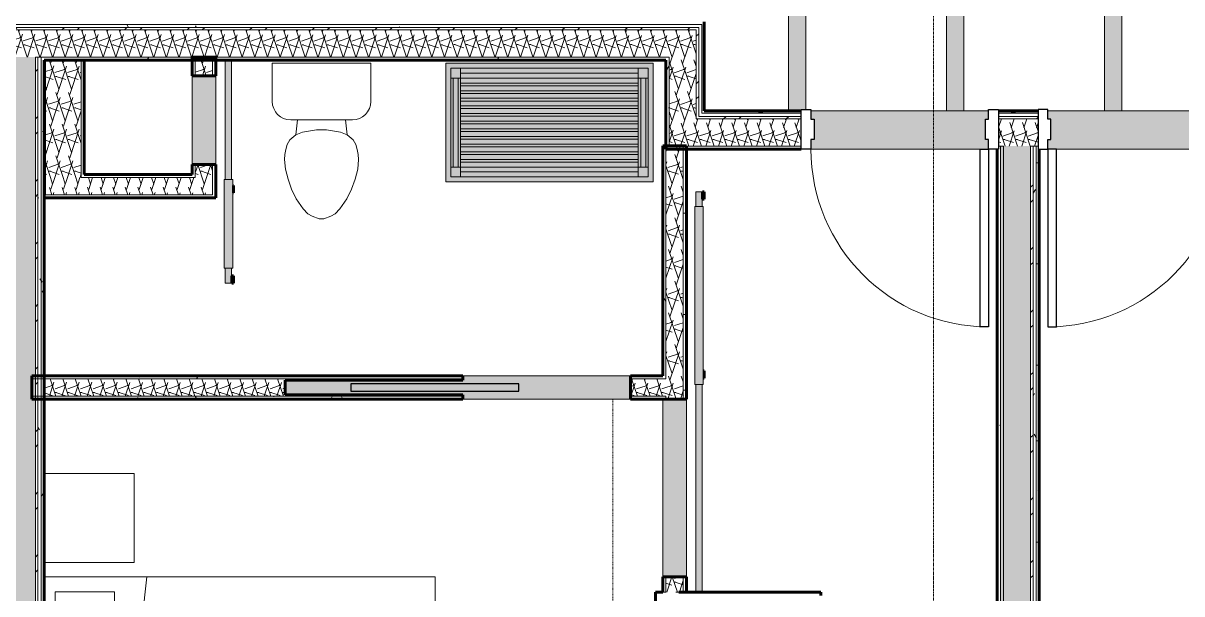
# Model space of a CAD drawing. Header units: inches. Extents: x -4169 to -1846, y 9706 to 12377.
# Drawn here: x -3338.7 to -3104, y 10265.4 to 10380.9 of the extents above; entities that cross this region are included whole.
import ezdxf

# ---------------------------------------------------------------- set-up
doc = ezdxf.new("R2010")
doc.units = ezdxf.units.IN
doc.header["$MEASUREMENT"] = 0
doc.linetypes.add('Dash', pattern=[0.25, 0.125, -0.125])
doc.linetypes.add('Grid Line 1_2_', pattern=[0.875, 0.5, -0.125, 0.125, -0.125])
for name, color, linetype, lineweight in [('0-1', 7, 'Continuous', 5), ('0-2', 50, 'Continuous', 18), ('A-DOOR', 31, 'Continuous', 18), ('A-DOOR-2', 90, 'Continuous', 30), ('A-DOOR-3', 135, 'Continuous', 18), ('A-DOOR-4', 50, 'Continuous', 18), ('A-DOOR-5', 10, 'Continuous', 60), ('A-DOOR-6', 31, 'Continuous', 30), ('A-DOOR-7', 31, 'Continuous', 9), ('A-DOOR-FRAM', 31, 'Continuous', 30), ('A-WALL', 113, 'Continuous', 18), ('A-WALL-1', 8, 'Continuous', 5), ('A-WALL-4', 10, 'Continuous', 60), ('A-WALL-5', 50, 'Continuous', 18), ('A-WALL-PATT-1', 250, 'Continuous', 9), ('A-WALL-PATT-2', 253, 'Continuous', 9), ('A-WALL-PATT-4', 111, 'Continuous', 9), ('I-FURN-1', 250, 'Continuous', 9), ('I-FURN-HDLN-1', 250, 'Dash', 9), ('I-WALL', 2, 'Continuous', 18), ('I-WALL-2', 2, 'Continuous', 5), ('I-WALL-3', 2, 'Continuous', 60), ('P-SANR-FIXT-2', 250, 'Continuous', 9), ('Q-CASE-1', 9, 'Continuous', 9), ('Q-CASE-3', 250, 'Continuous', 9), ('S-BEAM', 12, 'Continuous', 9), ('S-GRID-1', 1, 'Grid Line 1_2_', 9)]:
    doc.layers.add(name, color=color, linetype=linetype, lineweight=lineweight)
pattern_1 = [(0, (0, 0), (20.48, 5.12), [0.845, -14.515, 0.845, -14.515, -81.92]), (0, (0, 0), (20.48, 5.12), [-30.72, 0.845, -29.875, 0.845, -14.515, -35.84]), (0, (0, 0), (20.48, 5.12), [-76.8, 0.845, -9.395, 0.845, -24.755]), (120, (7.68, 2.56), (-14.67405, 15.1762003), [0.845, -14.515, 0.845, -14.515, -81.92]), (120, (7.68, 2.56), (-14.67405, 15.1762003), [-30.72, 0.845, -29.875, 0.845, -14.515, -35.84]), (120, (7.68, 2.56), (-14.67405, 15.1762003), [-76.8, 0.845, -9.395, 0.845, -24.755]), (240, (10.24, 12.8), (-5.80595, -20.2962003), [0.845, -14.515, 0.845, -14.515, -81.92]), (240, (10.24, 12.8), (-5.80595, -20.2962003), [-30.72, 0.845, -29.875, 0.845, -14.515, -35.84]), (240, (10.24, 12.8), (-5.80595, -20.2962003), [-76.8, 0.845, -9.395, 0.845, -24.755])]
pattern_2 = [(161.57, (0.32, 0.32), (-2.560496185, -0.000537386), [0, -18.214, 2.022, 0]), (18.43, (-0.32, 0.32), (-2.560496185, 0.000537386), [0, -18.214, 2.022, 0]), (108.43, (0.32, 0.32), (1.27922091, -6.400876726), [6.07, -14.166]), (71.57, (-0.32, 0.32), (1.27922091, 6.400876726), [6.07, -14.166])]
pattern_3 = [(45, (0, 0), (-6.335677, 6.335677), []), (45, (0, 9.6), (-6.335677, 6.335677), [])]

# ---------------------------------------------------------------- blocks, each defined once
blk = doc.blocks.new('POCKET - FLUSH - 2-10 x 6-8-2636666-ENLARGED RCP - 2ND FLOOR PLAN')
at = {"layer": 'A-DOOR-2'}
for p, q in [((-39.67, 0.75), (-39.67, -0.75)), ((-5.67, 0.75), (-39.67, 0.75)), ((-5.67, -0.75), (-5.67, 0.75)), ((-39.67, -0.75), (-5.67, -0.75))]:
    blk.add_line(p, q, dxfattribs=at)
blk = doc.blocks.new('BARN - FLUSH - 3-0 x 7-0 BARN DOOR-2638557-ENLARGED RCP - 2ND FLOOR PLAN')
at = {"layer": 'A-DOOR-3'}
for points in [[(-58.5, 5.82), (-58.5, 6), (-60, 6), (-60, 5.67), (-58.5, 5.67)], [(-21, 5.82), (-57, 5.82), (-57, 4.07), (-21, 4.07)], [(-22.23, 6), (-23.73, 6), (-23.73, 5.82), (-22.23, 5.82)]]:
    blk.add_hatch(color=256, dxfattribs=at).paths.add_polyline_path(points, flags=0)
h = blk.add_hatch(color=256, dxfattribs=at)
h.paths.add_polyline_path([(21, 5.57), (-21, 5.55), (-21, 4.95), (21, 4.95), (21, 5.55)], flags=0)
h.paths.add_polyline_path([(-57, 5.57), (-60, 5.55), (-60, 4.95), (-57, 4.95), (-57, 5.57)], flags=0)
h = blk.add_hatch(color=256, dxfattribs=at)
h.paths.add_polyline_path([(21, 4.32), (21, 4.95), (-21, 4.95), (-21, 4.32), (17.92, 4.32)], flags=0)
h.paths.add_polyline_path([(-57, 4.79), (-57, 4.95), (-60, 4.95), (-60, 4.32), (-57, 4.34), (-57, 4.78)], flags=0)
at = {"layer": 'A-DOOR-4'}
for p, q in [((-60, 5.57), (-57, 5.57)), ((-60, 5.57), (-60, 4.95)), ((-60, 4.95), (-60, 4.32)), ((-57, 4.07), (-57, 5.82)), ((-57, 5.82), (-21, 5.82)), ((-21, 5.82), (-21, 4.07)), ((-21, 5.57), (21, 5.57)), ((21, 4.95), (21, 5.57)), ((21, 4.32), (21, 4.95)), ((-57, 4.32), (-60, 4.32)), ((-21, 4.07), (-57, 4.07)), ((21, 4.32), (-21, 4.32))]:
    blk.add_line(p, q, dxfattribs=at)
at = {"layer": 'A-DOOR-5'}
for p, q in [((-60, 6), (-60, 5.67)), ((-58.5, 6), (-60, 6)), ((-60, 5.67), (-58.5, 5.67)), ((-58.5, 5.67), (-58.5, 6)), ((-23.73, 6), (-23.73, 5.82)), ((-22.23, 6), (-23.73, 6)), ((-22.23, 5.82), (-22.23, 6))]:
    blk.add_line(p, q, dxfattribs=at)
blk = doc.blocks.new('Bed-Standard - Queen 60_ x 79_-1433484-ENLARGED RCP - 2ND FLOOR PLAN')
at = {"layer": 'I-FURN-1'}
for p, q in [((-19.31, 41.3), (40.69, 41.3)), ((-19.31, -37.7), (-19.31, 41.3)), ((40.69, 41.3), (40.69, -37.7)), ((40.69, -23.7), (-19.31, -17.13)), ((-16.31, -23.7), (37.69, -23.7)), ((-16.31, -35.7), (-16.31, -23.7)), ((37.69, -35.7), (37.69, -23.7)), ((-16.31, -35.7), (37.69, -35.7)), ((40.69, -37.7), (-19.31, -37.7))]:
    blk.add_line(p, q, dxfattribs=at)
at = {"layer": 'I-FURN-HDLN-1'}
for p, q in [((-55.31, 77.3), (64.69, 77.3)), ((-55.31, -37.7), (-55.31, 77.3)), ((64.69, 77.3), (64.69, -37.7))]:
    blk.add_line(p, q, dxfattribs=at)
blk = doc.blocks.new('Table-Night Stand - 18_ x 18_ x 24_-1372838-ENLARGED RCP - 2ND FLOOR PLAN')
at = {"layer": 'I-FURN-1'}
for p, q in [((0.15, 0), (18.15, 0)), ((0.15, -18), (0.15, 0)), ((18.15, 0), (18.15, -18)), ((18.15, -18), (0.15, -18))]:
    blk.add_line(p, q, dxfattribs=at)
blk = doc.blocks.new('Toilet-Domestic-3D - Toilet-Domestic-3D-1372870-ENLARGED RCP - 2ND FLOOR PLAN')
at = {"layer": 'P-SANR-FIXT-2'}
for p, q in [((-1.87, 11.5), (-0.5, 12)), ((-0.5, 12), (0.5, 12)), ((0.5, 12), (1.87, 11.5)), ((-5.13, 8), (-3.74, 10)), ((-3.74, 10), (-2.74, 11)), ((-2.74, 11), (-1.87, 11.5)), ((1.87, 11.5), (2.74, 11)), ((2.74, 11), (3.74, 10)), ((3.74, 10), (5.13, 8)), ((-6.06, 6), (-5.13, 8)), ((5.13, 8), (6.06, 6)), ((-6.79, 4), (-6.06, 6)), ((6.06, 6), (6.79, 4)), ((-7.33, 1.99), (-6.79, 4)), ((6.79, 4), (7.33, 1.99)), ((-7.5, 0), (-7.33, 1.99)), ((7.33, 1.99), (7.5, 0)), ((-7.41, -1), (-7.5, 0)), ((-7.24, -2), (-7.41, -1)), ((-6.97, -3), (-7.24, -2)), ((7.24, -2), (6.97, -3)), ((7.41, -1), (7.24, -2)), ((7.5, 0), (7.41, -1)), ((-6.4, -4), (-6.97, -3)), ((-5.21, -5), (-6.4, -4)), ((6.4, -4), (5.21, -5)), ((6.97, -3), (6.4, -4)), ((-3.84, -5.5), (-5.21, -5)), ((-4.86, -8.02), (-5.21, -5)), ((-1, -6), (-3.84, -5.5)), ((1, -6), (-1, -6)), ((3.84, -5.5), (1, -6)), ((5.21, -5), (3.84, -5.5)), ((4.86, -8.02), (5.21, -5)), ((6.25, -8.02), (-6.25, -8.02)), ((-9.98, -11.75), (-9.98, -19.48)), ((9.98, -19.48), (9.98, -11.75)), ((-9.98, -19.48), (9.98, -19.48))]:
    blk.add_line(p, q, dxfattribs=at)
for centre, start, end in [((-6.25, -11.75), 90, 180), ((6.25, -11.75), 0, 90)]:
    blk.add_arc(centre, 3.73, start, end, dxfattribs=at)
blk = doc.blocks.new('Bath Vanity - Bath Vanity 42_-V95-ENLARGED RCP - 2ND FLOOR PLAN')
at = {"layer": 'Q-CASE-1'}
h = blk.add_hatch(color=256, dxfattribs=at)
h.paths.add_polyline_path([(21.74, 0), (-20.26, 0), (-20.26, -24), (21.74, -24), (21.74, -1)], flags=0)
h.paths.add_polyline_path([(-19.26, -1), (20.74, -1), (20.74, -23), (-19.26, -23), (-19.26, -3)], flags=0)
h.paths.add_polyline_path([(17.58, -2), (-17.26, -2), (-17.26, -3), (18.74, -3), (18.74, -2)], flags=0)
h.paths.add_polyline_path([(18.74, -4), (-17.26, -4), (-17.26, -4.55), (18.74, -4.55)], flags=0)
h.paths.add_polyline_path([(17.58, -5.55), (-17.26, -5.55), (-17.26, -6.09), (18.74, -6.09), (18.74, -5.55)], flags=0)
h.paths.add_polyline_path([(-17.26, -7.09), (-17.26, -7.64), (18.74, -7.64), (18.74, -7.09), (-16.18, -7.09)], flags=0)
h.paths.add_polyline_path([(-16.18, -8.64), (-17.26, -8.64), (-17.26, -9.18), (18.74, -9.18), (18.74, -8.64), (-9.14, -8.64)], flags=0)
h.paths.add_polyline_path([(17.58, -10.18), (-17.26, -10.18), (-17.26, -10.73), (18.74, -10.73), (18.74, -10.18)], flags=0)
h.paths.add_polyline_path([(17.58, -11.73), (-17.26, -11.73), (-17.26, -12.27), (18.74, -12.27), (18.74, -11.73)], flags=0)
h.paths.add_polyline_path([(18.74, -13.27), (-17.26, -13.27), (-17.26, -13.82), (18.74, -13.82)], flags=0)
h.paths.add_polyline_path([(17.58, -14.82), (-17.26, -14.82), (-17.26, -15.36), (18.74, -15.36), (18.74, -14.82)], flags=0)
h.paths.add_polyline_path([(-16.18, -16.36), (-17.26, -16.36), (-17.26, -16.91), (18.74, -16.91), (18.74, -16.36), (17.58, -16.36)], flags=0)
h.paths.add_polyline_path([(-16.18, -17.91), (-17.26, -17.91), (-17.26, -18.45), (18.74, -18.45), (18.74, -17.91), (17.58, -17.91)], flags=0)
h.paths.add_polyline_path([(18.74, -19.45), (-17.26, -19.45), (-17.26, -20), (18.74, -20)], flags=0)
h.paths.add_polyline_path([(-17.26, -21), (-17.26, -22), (18.74, -22), (18.74, -21), (-16.18, -21)], flags=0)
h = blk.add_hatch(color=256, dxfattribs=at)
h.paths.add_polyline_path([(-18.76, -1), (-19.26, -1), (-19.26, -3), (-17.26, -3), (-17.26, -1), (-17.76, -1)], flags=0)
h.paths.add_polyline_path([(20.74, -1), (18.74, -1), (18.74, -3), (20.74, -3), (20.74, -1.11)], flags=0)
h.paths.add_polyline_path([(-19.26, -21), (-19.26, -23), (-17.26, -23), (-17.26, -21), (-18.76, -21)], flags=0)
h.paths.add_polyline_path([(18.74, -21), (18.74, -23), (20.74, -23), (20.74, -21), (19.17, -21)], flags=0)
for points in [[(17.58, -1), (-17.26, -1), (-17.26, -2), (18.74, -2), (18.74, -1)], [(-19.26, -3), (-19.26, -21), (-18.76, -21), (-18.76, -3)], [(-17.76, -3), (-18.76, -3), (-18.76, -21), (-17.76, -21), (-17.76, -4)], [(-17.76, -3), (-17.76, -21), (-17.26, -21), (-17.26, -3)], [(-17.26, -3), (-17.26, -4), (18.74, -4), (18.74, -3), (-16.18, -3)], [(-16.18, -4.55), (-17.26, -4.55), (-17.26, -5.55), (18.74, -5.55), (18.74, -4.55), (17.58, -4.55)], [(19.24, -3), (18.74, -3), (18.74, -21), (19.24, -21), (19.24, -4)], [(20.24, -3), (19.24, -3), (19.24, -21), (20.24, -21), (20.24, -4)], [(20.24, -3), (20.24, -21), (20.74, -21), (20.74, -3)], [(-16.18, -6.09), (-17.26, -6.09), (-17.26, -7.09), (18.74, -7.09), (18.74, -6.09), (17.58, -6.09)], [(17.58, -7.64), (-17.26, -7.64), (-17.26, -8.64), (18.74, -8.64), (18.74, -7.64)], [(-17.26, -9.18), (-17.26, -10.18), (18.74, -10.18), (18.74, -9.18), (-16.18, -9.18)], [(-16.18, -10.73), (-17.26, -10.73), (-17.26, -11.73), (18.74, -11.73), (18.74, -10.73), (17.58, -10.73)], [(-17.26, -12.27), (-17.26, -13.27), (18.74, -13.27), (18.74, -12.27), (-16.18, -12.27)], [(-16.18, -13.82), (-17.26, -13.82), (-17.26, -14.82), (18.74, -14.82), (18.74, -13.82), (17.58, -13.82)], [(-16.18, -15.36), (-17.26, -15.36), (-17.26, -16.36), (18.74, -16.36), (18.74, -15.36), (17.58, -15.36)], [(-16.18, -16.91), (-17.26, -16.91), (-17.26, -17.91), (18.74, -17.91), (18.74, -16.91), (17.58, -16.91)], [(-16.18, -18.45), (-17.26, -18.45), (-17.26, -19.45), (18.74, -19.45), (18.74, -18.45), (17.58, -18.45)], [(-17.26, -20), (-17.26, -21), (18.74, -21), (18.74, -20), (-16.18, -20)], [(17.58, -22), (-17.26, -22), (-17.26, -23), (18.74, -23), (18.74, -22), (18.01, -22)]]:
    blk.add_hatch(color=256, dxfattribs=at).paths.add_polyline_path(points, flags=0)
at = {"layer": 'Q-CASE-3'}
for p, q in [((-20.26, 0), (21.74, 0)), ((-20.26, -24), (-20.26, 0)), ((-19.26, -3), (-19.26, -1)), ((-19.26, -1), (-17.26, -1)), ((18.74, -1), (-17.26, -1)), ((-17.26, -1), (-17.26, -3)), ((18.74, -2), (-17.26, -2)), ((18.74, -3), (18.74, -1)), ((18.74, -1), (20.74, -1)), ((20.74, -1), (20.74, -3)), ((21.74, 0), (21.74, -24)), ((-19.26, -3), (-19.26, -21)), ((-17.26, -3), (-19.26, -3)), ((-18.76, -3), (-18.76, -21)), ((-17.76, -3), (-17.76, -21)), ((18.74, -3), (-17.26, -3)), ((-17.26, -3), (-17.26, -21)), ((-17.26, -4), (18.74, -4)), ((18.74, -4.55), (-17.26, -4.55)), ((18.74, -3), (18.74, -21)), ((20.74, -3), (18.74, -3)), ((19.24, -3), (19.24, -21)), ((20.24, -3), (20.24, -21)), ((20.74, -3), (20.74, -21)), ((-17.26, -5.55), (18.74, -5.55)), ((18.74, -6.09), (-17.26, -6.09)), ((-17.26, -7.09), (18.74, -7.09)), ((18.74, -7.64), (-17.26, -7.64)), ((-17.26, -8.64), (18.74, -8.64)), ((18.74, -9.18), (-17.26, -9.18)), ((-17.26, -10.18), (18.74, -10.18)), ((18.74, -10.73), (-17.26, -10.73)), ((-17.26, -11.73), (18.74, -11.73)), ((18.74, -12.27), (-17.26, -12.27)), ((-17.26, -13.27), (18.74, -13.27)), ((18.74, -13.82), (-17.26, -13.82)), ((-17.26, -14.82), (18.74, -14.82)), ((18.74, -15.36), (-17.26, -15.36)), ((-17.26, -16.36), (18.74, -16.36)), ((18.74, -16.91), (-17.26, -16.91)), ((-17.26, -17.91), (18.74, -17.91)), ((18.74, -18.45), (-17.26, -18.45)), ((-19.26, -23), (-19.26, -21)), ((-19.26, -21), (-17.26, -21)), ((-17.26, -19.45), (18.74, -19.45)), ((18.74, -20), (-17.26, -20)), ((-17.26, -21), (18.74, -21)), ((-17.26, -21), (-17.26, -23)), ((18.74, -23), (18.74, -21)), ((18.74, -21), (20.74, -21)), ((20.74, -21), (20.74, -23)), ((-17.26, -23), (-19.26, -23)), ((18.74, -22), (-17.26, -22)), ((18.74, -23), (-17.26, -23)), ((20.74, -23), (18.74, -23)), ((21.74, -24), (-20.26, -24))]:
    blk.add_line(p, q, dxfattribs=at)
blk = doc.blocks.new('BARN - FLUSH - WIDTH 2-V96-ENLARGED RCP - 2ND FLOOR PLAN')
at = {"layer": 'A-DOOR-3'}
h = blk.add_hatch(color=256, dxfattribs=at)
h.paths.add_polyline_path([(12, -4.34), (12, -4.32), (-12, -4.34), (-12, -4.95), (12, -4.95), (12, -4.41)], flags=0)
h.paths.add_polyline_path([(-30, -4.32), (-33, -4.34), (-33, -4.95), (-30, -4.95), (-30, -4.34)], flags=0)
for points in [[(-12, -4.07), (-30, -4.07), (-30, -5.82), (-12, -5.82)], [(-31.5, -6), (-31.5, -5.67), (-33, -5.67), (-33, -6)], [(-13.23, -5.82), (-14.73, -5.82), (-14.73, -6), (-13.23, -6)]]:
    blk.add_hatch(color=256, dxfattribs=at).paths.add_polyline_path(points, flags=0)
h = blk.add_hatch(color=256, dxfattribs=at)
h.paths.add_polyline_path([(12, -5.57), (12, -4.95), (-12, -4.95), (-12, -5.57), (11.51, -5.57)], flags=0)
h.paths.add_polyline_path([(-30, -5.39), (-30, -4.95), (-33, -4.95), (-33, -5.57), (-30, -5.55), (-30, -5.48)], flags=0)
at = {"layer": 'A-DOOR-4'}
for p, q in [((-30, -4.32), (-33, -4.32)), ((-33, -4.32), (-33, -4.95)), ((-30, -5.82), (-30, -4.07)), ((-30, -4.07), (-12, -4.07)), ((-12, -4.07), (-12, -5.82)), ((12, -4.32), (-12, -4.32)), ((12, -4.95), (12, -4.32)), ((-33, -4.95), (-33, -5.57)), ((-33, -5.57), (-30, -5.57)), ((-12, -5.82), (-30, -5.82)), ((-12, -5.57), (12, -5.57)), ((12, -5.57), (12, -4.95))]:
    blk.add_line(p, q, dxfattribs=at)
at = {"layer": 'A-DOOR-5'}
for p, q in [((-33, -6), (-33, -5.67)), ((-33, -5.67), (-31.5, -5.67)), ((-31.5, -6), (-33, -6)), ((-31.5, -5.67), (-31.5, -6)), ((-14.73, -6), (-14.73, -5.82)), ((-13.23, -6), (-14.73, -6)), ((-13.23, -5.82), (-13.23, -6))]:
    blk.add_line(p, q, dxfattribs=at)
blk = doc.blocks.new('CTR - 1st Phase - Unit Layouts_rvt-1-ENLARGED RCP - 2ND FLOOR PLAN')
at = {"layer": 'A-WALL-1'}
for points in [[(-3334.22, 10346.16), (-3334.22, 10373.41), (-3334.47, 10373.41), (-3334.47, 10346.16)], [(-3300.35, 10352.28), (-3299.72, 10352.28), (-3299.72, 10370.28), (-3304.47, 10370.28), (-3304.47, 10352.28), (-3303.85, 10352.28)], [(-3249.65, 10304.78), (-3215.65, 10304.78), (-3215.65, 10309.53), (-3249.65, 10309.53), (-3249.65, 10308.66), (-3285.65, 10308.66), (-3285.65, 10305.66), (-3249.65, 10305.66), (-3249.65, 10305.41)], [(-3204.37, 10268.78), (-3204.37, 10304.78), (-3209.12, 10304.78), (-3209.12, 10268.78), (-3205, 10268.78)]]:
    blk.add_hatch(color=256, dxfattribs=at).paths.add_polyline_path(points, flags=0)
at = {"layer": 'A-WALL-PATT-1'}
h = blk.add_hatch(dxfattribs=at)
h.set_pattern_fill('FP_1', color=256, style=0, pattern_type=2)
h.set_pattern_definition(pattern_1)
h.paths.add_polyline_path([(-3208.5, 10265.68), (-3208.5, 10268.78), (-3209.12, 10268.78), (-3209.12, 10265.68)], flags=0)
h.paths.add_polyline_path([(-3209.12, 10304.78), (-3208.5, 10304.78), (-3208.5, 10305.41), (-3209.12, 10305.41)], flags=0)
h.paths.add_polyline_path([(-3208.5, 10308.91), (-3208.5, 10356.06), (-3209.12, 10356.06), (-3209.12, 10308.91)], flags=0)
h = blk.add_hatch(dxfattribs=at)
h.set_pattern_fill('FP_1', color=256, style=0, pattern_type=2)
h.set_pattern_definition(pattern_1)
h.paths.add_polyline_path([(-3205, 10265.68), (-3204.37, 10265.68), (-3204.37, 10268.78), (-3205, 10268.78)], flags=0)
h.paths.add_polyline_path([(-3204.37, 10304.78), (-3204.37, 10356.04), (-3205, 10356.04), (-3205, 10304.78)], flags=0)
h = blk.add_hatch(dxfattribs=at)
h.set_pattern_fill('FP_1', color=256, style=0, pattern_type=2)
h.set_pattern_definition(pattern_1)
h.paths.add_polyline_path([(-3304.47, 10349.66), (-3304.47, 10350.28), (-3326.97, 10350.28), (-3326.97, 10349.66), (-3312.24, 10349.66)], flags=0)
h = blk.add_hatch(dxfattribs=at)
h.set_pattern_fill('FP_1', color=256, style=0, pattern_type=2)
h.set_pattern_definition(pattern_1)
h.paths.add_polyline_path([(-3300.35, 10345.53), (-3300.35, 10346.16), (-3334.47, 10346.16), (-3334.47, 10345.53), (-3303.85, 10345.53)], flags=0)
h = blk.add_hatch(dxfattribs=at)
h.set_pattern_fill('FP_1', color=256, style=0, pattern_type=2)
h.set_pattern_definition(pattern_1)
h.paths.add_polyline_path([(-3215.65, 10308.91), (-3209.12, 10308.91), (-3209.12, 10309.53), (-3215.65, 10309.53), (-3215.65, 10309.45)], flags=0)
h.paths.add_polyline_path([(-3316.25, 10308.91), (-3249.65, 10308.91), (-3249.65, 10309.53), (-3334.47, 10309.53), (-3334.47, 10308.91), (-3329.12, 10308.91)], flags=0)
h = blk.add_hatch(dxfattribs=at)
h.set_pattern_fill('FP_1', color=256, style=0, pattern_type=2)
h.set_pattern_definition(pattern_1)
h.paths.add_polyline_path([(-3209.12, 10304.78), (-3209.12, 10305.41), (-3215.65, 10305.41), (-3215.65, 10304.78), (-3209.19, 10304.78)], flags=0)
h.paths.add_polyline_path([(-3329.12, 10304.78), (-3249.65, 10304.78), (-3249.65, 10305.41), (-3334.47, 10305.39), (-3334.47, 10304.78), (-3334.25, 10304.78)], flags=0)
h = blk.add_hatch(dxfattribs=at)
h.set_pattern_fill('FP_1', color=256, style=0, pattern_type=2)
h.set_pattern_definition(pattern_1)
h.paths.add_polyline_path([(-3210.02, 10184.78), (-3210.02, 10194.52), (-3210.65, 10194.52), (-3210.65, 10184.78)], flags=0)
h.paths.add_polyline_path([(-3210.02, 10256.52), (-3210.02, 10265.68), (-3210.65, 10265.68), (-3210.65, 10256.52)], flags=0)
h = blk.add_hatch(dxfattribs=at)
h.set_pattern_fill('FP_1', color=256, style=0, pattern_type=2)
h.set_pattern_definition(pattern_1)
h.paths.add_polyline_path([(-3204.37, 10265.06), (-3177.12, 10265.06), (-3177.12, 10265.68), (-3210.02, 10265.68), (-3210.02, 10265.06), (-3205.9, 10265.06)], flags=0)
at = {"layer": 'A-WALL-PATT-2'}
h = blk.add_hatch(dxfattribs=at)
h.set_pattern_fill('FP_2', color=256, style=0, pattern_type=2)
h.set_pattern_definition(pattern_2)
h.paths.add_polyline_path([(-3329.12, 10349.66), (-3326.97, 10349.67), (-3326.97, 10373.42), (-3334.22, 10373.41), (-3334.22, 10349.66)], flags=0)
h = blk.add_hatch(dxfattribs=at)
h.set_pattern_fill('FP_2', color=256, style=0, pattern_type=2)
h.set_pattern_definition(pattern_2)
h.paths.add_polyline_path([(-3300.35, 10346.16), (-3300.35, 10352.28), (-3303.85, 10352.28), (-3303.85, 10346.16)], flags=0)
h.paths.add_polyline_path([(-3300.35, 10370.28), (-3300.35, 10373.41), (-3303.85, 10373.41), (-3303.85, 10370.28)], flags=0)
h = blk.add_hatch(dxfattribs=at)
h.set_pattern_fill('FP_2', color=256, style=0, pattern_type=2)
h.set_pattern_definition(pattern_2)
h.paths.add_polyline_path([(-3208.5, 10265.68), (-3205, 10265.68), (-3205, 10268.78), (-3208.5, 10268.78)], flags=0)
h.paths.add_polyline_path([(-3205, 10304.78), (-3205, 10356.06), (-3208.5, 10356.06), (-3208.5, 10304.78)], flags=0)
h = blk.add_hatch(dxfattribs=at)
h.set_pattern_fill('FP_2', color=256, style=0, pattern_type=2)
h.set_pattern_definition(pattern_2)
h.paths.add_polyline_path([(-3304.47, 10346.16), (-3303.85, 10346.16), (-3303.85, 10349.66), (-3334.22, 10349.66), (-3334.22, 10346.16), (-3312.24, 10346.16)], flags=0)
h = blk.add_hatch(dxfattribs=at)
h.set_pattern_fill('FP_2', color=256, style=0, pattern_type=2)
h.set_pattern_definition(pattern_2)
h.paths.add_polyline_path([(-3208.5, 10305.41), (-3208.5, 10308.91), (-3215.65, 10308.91), (-3215.65, 10305.41), (-3209.12, 10305.41)], flags=0)
h.paths.add_polyline_path([(-3334.25, 10305.41), (-3249.65, 10305.41), (-3249.65, 10305.66), (-3285.65, 10305.66), (-3285.65, 10308.66), (-3249.65, 10308.66), (-3249.65, 10308.91), (-3334.47, 10308.9), (-3334.47, 10305.41)], flags=0)
at = {"layer": 'A-WALL-4'}
for p, q in [((-3334.47, 10350.28), (-3334.47, 10373.42)), ((-3334.47, 10373.42), (-3326.35, 10373.42)), ((-3326.35, 10373.42), (-3326.35, 10350.28)), ((-3304.47, 10370.28), (-3304.47, 10374.04)), ((-3304.47, 10374.04), (-3299.72, 10374.04)), ((-3299.72, 10374.04), (-3299.72, 10370.28)), ((-3299.72, 10370.28), (-3304.47, 10370.28)), ((-3209.12, 10309.53), (-3209.12, 10356.06)), ((-3209.12, 10356.06), (-3204.37, 10356.06)), ((-3204.37, 10356.06), (-3204.37, 10304.78)), ((-3304.47, 10350.28), (-3304.47, 10352.28)), ((-3304.47, 10352.28), (-3299.72, 10352.28)), ((-3299.72, 10352.28), (-3299.72, 10345.53)), ((-3334.47, 10346.16), (-3334.47, 10350.28)), ((-3326.35, 10350.28), (-3304.47, 10350.28)), ((-3334.47, 10345.53), (-3334.47, 10346.16)), ((-3304.47, 10345.53), (-3334.47, 10345.53)), ((-3300.35, 10345.53), (-3304.47, 10345.53)), ((-3299.72, 10345.53), (-3300.35, 10345.53)), ((-3336.97, 10309.53), (-3249.65, 10309.53)), ((-3336.97, 10304.78), (-3336.97, 10309.53)), ((-3249.65, 10308.66), (-3285.65, 10308.66)), ((-3285.65, 10308.66), (-3285.65, 10305.66)), ((-3249.65, 10309.53), (-3249.65, 10308.66)), ((-3215.65, 10309.53), (-3209.12, 10309.53)), ((-3215.65, 10304.78), (-3215.65, 10309.53)), ((-3285.65, 10305.66), (-3249.65, 10305.66)), ((-3249.65, 10305.66), (-3249.65, 10304.78)), ((-3249.65, 10304.78), (-3336.97, 10304.78)), ((-3209.12, 10304.78), (-3215.65, 10304.78)), ((-3204.37, 10304.78), (-3209.12, 10304.78)), ((-3209.12, 10265.68), (-3209.12, 10268.78)), ((-3209.12, 10268.78), (-3204.37, 10268.78)), ((-3204.37, 10268.78), (-3204.37, 10265.68)), ((-3210.65, 10258.27), (-3210.65, 10265.68)), ((-3210.65, 10265.68), (-3210.02, 10265.68)), ((-3210.02, 10265.68), (-3209.12, 10265.68)), ((-3204.37, 10265.68), (-3205.9, 10265.68)), ((-3205.9, 10265.68), (-3177.12, 10265.68)), ((-3177.12, 10265.68), (-3177.12, 10265.06))]:
    blk.add_line(p, q, dxfattribs=at)
at = {"layer": 'A-WALL-5'}
for p, q in [((-3334.22, 10350.28), (-3334.22, 10373.42)), ((-3326.97, 10350.28), (-3326.97, 10373.42)), ((-3303.85, 10374.04), (-3303.85, 10370.28)), ((-3300.35, 10374.04), (-3300.35, 10370.28)), ((-3304.47, 10370.28), (-3304.47, 10352.28)), ((-3299.72, 10352.28), (-3299.72, 10370.28)), ((-3208.5, 10356.06), (-3208.5, 10308.91)), ((-3205, 10356.06), (-3205, 10304.78)), ((-3303.85, 10352.28), (-3303.85, 10349.66)), ((-3300.35, 10352.28), (-3300.35, 10346.16)), ((-3334.22, 10350.28), (-3334.22, 10349.66)), ((-3334.22, 10349.66), (-3334.22, 10346.16)), ((-3326.97, 10350.28), (-3326.97, 10349.66)), ((-3326.97, 10349.66), (-3304.47, 10349.66)), ((-3304.47, 10349.66), (-3303.85, 10349.66)), ((-3334.47, 10346.16), (-3334.22, 10346.16)), ((-3334.47, 10346.16), (-3334.22, 10346.16)), ((-3334.22, 10346.16), (-3304.47, 10346.16)), ((-3304.47, 10346.16), (-3303.85, 10346.16)), ((-3303.85, 10346.16), (-3300.35, 10346.16)), ((-3249.65, 10308.91), (-3336.97, 10308.91)), ((-3215.65, 10309.53), (-3249.65, 10309.53)), ((-3209.12, 10308.91), (-3215.65, 10308.91)), ((-3209.12, 10308.91), (-3208.5, 10308.91)), ((-3249.65, 10305.41), (-3336.97, 10305.41)), ((-3209.12, 10305.41), (-3215.65, 10305.41)), ((-3209.12, 10305.41), (-3208.5, 10305.41)), ((-3208.5, 10305.41), (-3208.5, 10304.78)), ((-3249.65, 10304.78), (-3215.65, 10304.78)), ((-3209.12, 10304.78), (-3209.12, 10268.78)), ((-3204.37, 10268.78), (-3204.37, 10304.78)), ((-3208.5, 10268.78), (-3208.5, 10265.68)), ((-3205, 10268.78), (-3205, 10265.68)), ((-3208.5, 10265.68), (-3209.12, 10265.68)), ((-3205.9, 10265.68), (-3206.52, 10265.68))]:
    blk.add_line(p, q, dxfattribs=at)
at = {"layer": '0-2'}
for name, p, rotation in [('BARN - FLUSH - WIDTH 2-V96-ENLARGED RCP - 2ND FLOOR PLAN', (-3302.1, 10361.28), 90.00000000001005), ('Toilet-Domestic-3D - Toilet-Domestic-3D-1372870-ENLARGED RCP - 2ND FLOOR PLAN', (-3278.28, 10353.32), 180), ('BARN - FLUSH - 3-0 x 7-0 BARN DOOR-2638557-ENLARGED RCP - 2ND FLOOR PLAN', (-3206.75, 10286.78), 269.9999999999976), ('Bed-Standard - Queen 60_ x 79_-1433484-ENLARGED RCP - 2ND FLOOR PLAN', (-3296.54, 10249.47), 269.9999999999509), ('Table-Night Stand - 18_ x 18_ x 24_-1372838-ENLARGED RCP - 2ND FLOOR PLAN', (-3316.25, 10289.86), 269.9999999999509)]:
    blk.add_blockref(name, p, dxfattribs=dict(at, rotation=rotation))
for name, p in [('Bath Vanity - Bath Vanity 42_-V95-ENLARGED RCP - 2ND FLOOR PLAN', (-3232.84, 10372.79)), ('POCKET - FLUSH - 2-10 x 6-8-2636666-ENLARGED RCP - 2ND FLOOR PLAN', (-3232.65, 10307.16))]:
    blk.add_blockref(name, p, dxfattribs=at)
blk = doc.blocks.new('CTR - 1st Phase - Shell_rvt-1-ENLARGED RCP - 2ND FLOOR PLAN')
at = {"layer": 'S-GRID-1'}
blk.add_line((-3154.32, 9836.18), (-3154.32, 12344.54), dxfattribs=at)
blk = doc.blocks.new('HOLLOW METAL - UNIT DOOR-2154430-ENLARGED RCP - 2ND FLOOR PLAN')
at = {"layer": 'A-DOOR-6'}
for p, q in [((18, 40.125), (16.25, 40.125)), ((16.25, 40.125), (16.25, 4.125)), ((18, 4.125), (18, 40.125)), ((16.25, 4.125), (18, 4.125))]:
    blk.add_line(p, q, dxfattribs=at)
at = {"layer": 'A-DOOR-7'}
blk.add_arc((18, 4.125), 36, 90, 180, dxfattribs=at)
at = {"layer": 'A-DOOR-FRAM'}
for p, q in [((-18, 4.125), (-20, 4.125)), ((-20, 4.125), (-20, -3.875)), ((-18, 2.1875), (-18, 4.125)), ((18, 4.125), (18, 2.1875)), ((20, 4.125), (18, 4.125)), ((20, -3.875), (20, 4.125)), ((-17.375, 2.1875), (-18, 2.1875)), ((-17.375, -1.9375), (-17.375, 2.1875)), ((18, 2.1875), (17.375, 2.1875)), ((17.375, 2.1875), (17.375, -1.9375)), ((-18, -3.875), (-18, -1.9375)), ((-18, -1.9375), (-17.375, -1.9375)), ((17.375, -1.9375), (18, -1.9375)), ((18, -1.9375), (18, -3.875)), ((-20, -3.875), (-18, -3.875)), ((18, -3.875), (20, -3.875))]:
    blk.add_line(p, q, dxfattribs=at)
blk = doc.blocks.new('HOLLOW METAL - UNIT DOOR-2154429-ENLARGED RCP - 2ND FLOOR PLAN')
at = {"layer": 'A-DOOR-6'}
for p, q in [((16.25, -4.125), (18, -4.125)), ((16.25, -40.125), (16.25, -4.125)), ((18, -4.125), (18, -40.125)), ((18, -40.125), (16.25, -40.125))]:
    blk.add_line(p, q, dxfattribs=at)
at = {"layer": 'A-DOOR-7'}
blk.add_arc((18, -4.125), 36, 180, 270, dxfattribs=at)
at = {"layer": 'A-DOOR-FRAM'}
for p, q in [((-20, 3.875), (-18, 3.875)), ((-20, -4.125), (-20, 3.875)), ((-18, 3.875), (-18, 1.9375)), ((18, 3.875), (20, 3.875)), ((18, 1.9375), (18, 3.875)), ((20, 3.875), (20, -4.125)), ((-18, 1.9375), (-17.375, 1.9375)), ((-17.375, 1.9375), (-17.375, -2.1875)), ((17.375, 1.9375), (18, 1.9375)), ((17.375, -2.1875), (17.375, 1.9375)), ((-18, -2.1875), (-18, -4.125)), ((-17.375, -2.1875), (-18, -2.1875)), ((18, -2.1875), (17.375, -2.1875)), ((18, -4.125), (18, -2.1875)), ((-18, -4.125), (-20, -4.125)), ((20, -4.125), (18, -4.125))]:
    blk.add_line(p, q, dxfattribs=at)
blk = doc.blocks.new('Dimension Lumber - LVL - 3_5X5_5-V166-ENLARGED RCP - 2ND FLOOR PLAN')
at = {"layer": 'S-BEAM'}
h = blk.add_hatch(color=256, dxfattribs=at)
h.paths.add_polyline_path([(-42.15, 1.75), (-42.15, -0.8), (-41.9, -0.8), (-41.9, -1.75), (-12.81, -1.75), (-12.81, 1.75), (-41.9, 1.75)], flags=0)
h.paths.add_polyline_path([(-10.44, -1.75), (-8.68, -1.75), (-8.68, 1.75), (-10.44, 1.75)], flags=0)
h.paths.add_polyline_path([(-6.31, 1.75), (-6.31, -1.75), (-4.44, -1.75), (-4.44, 1.75), (-5.37, 1.75)], flags=0)
h.paths.add_polyline_path([(-2.07, 1.75), (-2.07, -1.75), (45.1, -1.75), (45.1, 1.75), (4.68, 1.75)], flags=0)
for p, q in [((-42.15, 1.75), (-12.81, 1.75)), ((-10.44, 1.75), (-8.68, 1.75)), ((-6.31, 1.75), (-4.44, 1.75)), ((-2.07, 1.75), (45.1, 1.75)), ((-41.9, -1.75), (-12.81, -1.75)), ((-10.44, -1.75), (-8.68, -1.75)), ((-6.31, -1.75), (-4.44, -1.75)), ((-2.07, -1.75), (45.1, -1.75))]:
    blk.add_line(p, q, dxfattribs=at)
blk = doc.blocks.new('Dimension Lumber - LVL - 3_5X5_5-V167-ENLARGED RCP - 2ND FLOOR PLAN')
at = {"layer": 'S-BEAM'}
h = blk.add_hatch(color=256, dxfattribs=at)
h.paths.add_polyline_path([(-42.15, -1.75), (-12.81, -1.75), (-12.81, 1.75), (-42.15, 1.75)], flags=0)
h.paths.add_polyline_path([(-10.44, -1.75), (-8.68, -1.75), (-8.68, 1.75), (-10.44, 1.75)], flags=0)
h.paths.add_polyline_path([(-6.31, -1.75), (-4.44, -1.75), (-4.44, 1.75), (-6.31, 1.75)], flags=0)
h.paths.add_polyline_path([(-2.07, -1.75), (45.1, -1.75), (45.1, 1.75), (-2.07, 1.75)], flags=0)
for p, q in [((-42.15, 1.75), (-12.81, 1.75)), ((-10.44, 1.75), (-8.68, 1.75)), ((-6.31, 1.75), (-4.44, 1.75)), ((-2.07, 1.75), (45.1, 1.75)), ((-42.15, -1.75), (-12.81, -1.75)), ((-10.44, -1.75), (-8.68, -1.75)), ((-6.31, -1.75), (-4.44, -1.75)), ((-2.07, -1.75), (45.1, -1.75))]:
    blk.add_line(p, q, dxfattribs=at)

msp = doc.modelspace()

# ---------------------------------------------------------------- hatches: boundary and pattern name
at = {"layer": 'A-WALL-PATT-4'}
h = msp.add_hatch(dxfattribs=at)
h.set_pattern_fill('FP_1', color=256, style=0, pattern_type=2)
h.set_pattern_definition(pattern_1)
h.paths.add_polyline_path([(-3342.97, 10380.66), (-3201.25, 10380.66), (-3201.25, 10381.16), (-3342.97, 10381.16), (-3342.97, 10380.79)], flags=0)
h = msp.add_hatch(dxfattribs=at)
h.set_pattern_fill('FP_1', color=256, style=0, pattern_type=2)
h.set_pattern_definition(pattern_1)
h.paths.add_polyline_path([(-3209.32, 10380.04), (-3201.87, 10380.04), (-3201.87, 10380.66), (-3342.35, 10380.66), (-3342.35, 10380.04), (-3210.94, 10380.04)], flags=0)
h = msp.add_hatch(dxfattribs=at)
h.set_pattern_fill('FP_38', color=256, style=0, pattern_type=2)
h.set_pattern_definition(pattern_3)
h.paths.add_polyline_path([(-3227.82, 10379.54), (-3202.37, 10379.54), (-3202.39, 10380.04), (-3341.72, 10380.04), (-3341.72, 10379.54), (-3261.59, 10379.54)], flags=0)
h = msp.add_hatch(dxfattribs=at)
h.set_pattern_fill('FP_2', color=256, style=0, pattern_type=2)
h.set_pattern_definition(pattern_2)
h.paths.add_polyline_path([(-3208.5, 10374.04), (-3207.87, 10374.04), (-3207.87, 10379.54), (-3341.72, 10379.54), (-3341.72, 10374.04), (-3209.32, 10374.04)], flags=0)
h = msp.add_hatch(dxfattribs=at)
h.set_pattern_fill('FP_2', color=256, style=0, pattern_type=2)
h.set_pattern_definition(pattern_2)
h.paths.add_polyline_path([(-3202.37, 10361.54), (-3202.37, 10379.54), (-3207.87, 10379.54), (-3207.87, 10361.54)], flags=0)
h = msp.add_hatch(dxfattribs=at)
h.set_pattern_fill('FP_38', color=256, style=0, pattern_type=2)
h.set_pattern_definition(pattern_3)
h.paths.add_polyline_path([(-3202.37, 10362.04), (-3201.87, 10362.04), (-3201.87, 10380.04), (-3202.37, 10380.04), (-3202.37, 10363.16)], flags=0)
h = msp.add_hatch(dxfattribs=at)
h.set_pattern_fill('FP_2', color=256, style=0, pattern_type=2)
h.set_pattern_definition(pattern_2)
h.paths.add_polyline_path([(-3336.22, 9988.44), (-3336.22, 10110.22), (-3336.35, 10110.22), (-3336.35, 10140.22), (-3336.22, 10140.22), (-3336.22, 10374.04), (-3341.72, 10374.04), (-3341.72, 9988.44)], flags=0)
h = msp.add_hatch(dxfattribs=at)
h.set_pattern_fill('FP_38', color=256, style=0, pattern_type=2)
h.set_pattern_definition(pattern_3)
h.paths.add_polyline_path([(-3336.22, 9988.44), (-3335.72, 9988.44), (-3335.72, 10110.22), (-3336.22, 10110.22), (-3336.22, 10027.94)], flags=0)
h.paths.add_polyline_path([(-3335.72, 10140.22), (-3335.72, 10180.66), (-3336.22, 10180.66), (-3336.22, 10140.22), (-3336.03, 10140.22)], flags=0)
h.paths.add_polyline_path([(-3336.22, 10184.16), (-3335.72, 10184.16), (-3335.72, 10374.04), (-3336.22, 10374.04), (-3336.22, 10188.8)], flags=0)
h = msp.add_hatch(dxfattribs=at)
h.set_pattern_fill('FP_1', color=256, style=0, pattern_type=2)
h.set_pattern_definition(pattern_1)
h.paths.add_polyline_path([(-3335.72, 9988.44), (-3335.1, 9988.44), (-3335.1, 10110.22), (-3335.72, 10110.22), (-3335.72, 10027.94)], flags=0)
h.paths.add_polyline_path([(-3335.1, 10140.22), (-3335.1, 10180.66), (-3335.72, 10180.66), (-3335.72, 10140.22), (-3335.48, 10140.22)], flags=0)
h.paths.add_polyline_path([(-3335.72, 10184.16), (-3335.1, 10184.16), (-3335.1, 10374.04), (-3335.72, 10374.04), (-3335.72, 10188.8)], flags=0)
h = msp.add_hatch(dxfattribs=at)
h.set_pattern_fill('FP_1', color=256, style=0, pattern_type=2)
h.set_pattern_definition(pattern_1)
h.paths.add_polyline_path([(-3288.25, 10373.41), (-3208.5, 10373.41), (-3208.5, 10374.04), (-3335.1, 10374.04), (-3335.1, 10373.41), (-3295.35, 10373.41)], flags=0)
h = msp.add_hatch(dxfattribs=at)
h.set_pattern_fill('FP_1', color=256, style=0, pattern_type=2)
h.set_pattern_definition(pattern_1)
h.paths.add_polyline_path([(-3334.47, 9988.44), (-3334.47, 10110.22), (-3335.1, 10110.22), (-3335.1, 9988.44)], flags=0)
h.paths.add_polyline_path([(-3335.1, 10140.22), (-3334.47, 10140.22), (-3334.47, 10180.66), (-3335.1, 10180.66), (-3335.1, 10155.1)], flags=0)
h.paths.add_polyline_path([(-3334.47, 10184.16), (-3334.47, 10373.41), (-3335.1, 10373.41), (-3335.1, 10184.16)], flags=0)
h = msp.add_hatch(dxfattribs=at)
h.set_pattern_fill('FP_1', color=256, style=0, pattern_type=2)
h.set_pattern_definition(pattern_1)
h.paths.add_polyline_path([(-3208.5, 10356.06), (-3207.87, 10356.06), (-3207.87, 10374.04), (-3208.5, 10374.04), (-3208.5, 10356.06)], flags=0)
h = msp.add_hatch(dxfattribs=at)
h.set_pattern_fill('FP_2', color=256, style=0, pattern_type=2)
h.set_pattern_definition(pattern_2)
h.paths.add_polyline_path([(-3075.88, 10356.04), (-3066.37, 10356.05), (-3066.37, 10361.54), (-3093.12, 10361.54), (-3093.12, 10356.04), (-3092.76, 10356.04)], flags=0)
h.paths.add_polyline_path([(-3140.12, 10356.04), (-3133.12, 10356.04), (-3133.12, 10361.54), (-3141.12, 10361.54), (-3141.12, 10356.04), (-3140.75, 10356.04)], flags=0)
h.paths.add_polyline_path([(-3205, 10356.04), (-3181.12, 10356.04), (-3181.12, 10361.54), (-3207.87, 10361.54), (-3207.86, 10356.06), (-3205, 10356.06)], flags=0)
h = msp.add_hatch(dxfattribs=at)
h.set_pattern_fill('FP_38', color=256, style=0, pattern_type=2)
h.set_pattern_definition(pattern_3)
h.paths.add_polyline_path([(-3183.67, 10361.54), (-3181.12, 10361.54), (-3181.12, 10362.04), (-3202.37, 10362.04), (-3202.37, 10361.54), (-3194.06, 10361.54)], flags=0)
h.paths.add_polyline_path([(-3073, 10361.54), (-3071.87, 10361.54), (-3071.87, 10362.04), (-3093.12, 10362.04), (-3093.12, 10361.54), (-3073.12, 10361.54)], flags=0)
h.paths.add_polyline_path([(-3134.12, 10361.54), (-3133.12, 10361.54), (-3133.12, 10362.04), (-3141.12, 10362.04), (-3141.12, 10361.54), (-3134.62, 10361.54)], flags=0)
h = msp.add_hatch(dxfattribs=at)
h.set_pattern_fill('FP_1', color=256, style=0, pattern_type=2)
h.set_pattern_definition(pattern_1)
h.paths.add_polyline_path([(-3073.12, 10362.04), (-3072.37, 10362.04), (-3072.37, 10362.66), (-3093.12, 10362.66), (-3093.12, 10362.04), (-3075.88, 10362.04)], flags=0)
h.paths.add_polyline_path([(-3140.12, 10362.04), (-3133.12, 10362.04), (-3133.12, 10362.66), (-3141.12, 10362.66), (-3141.12, 10362.04)], flags=0)
h.paths.add_polyline_path([(-3201.87, 10362.04), (-3181.12, 10362.04), (-3181.12, 10362.66), (-3201.87, 10362.66)], flags=0)
h = msp.add_hatch(dxfattribs=at)
h.set_pattern_fill('FP_1', color=256, style=0, pattern_type=2)
h.set_pattern_definition(pattern_1)
h.paths.add_polyline_path([(-3093.12, 10362.66), (-3073, 10362.66), (-3073, 10363.16), (-3093.12, 10363.16), (-3093.12, 10362.79)], flags=0)
h.paths.add_polyline_path([(-3134.62, 10362.66), (-3133.12, 10362.66), (-3133.12, 10363.16), (-3141.12, 10363.16), (-3141.12, 10362.66), (-3140.12, 10362.66)], flags=0)
h.paths.add_polyline_path([(-3183.67, 10362.66), (-3181.12, 10362.66), (-3181.12, 10363.16), (-3201.25, 10363.16), (-3201.25, 10362.66), (-3194.06, 10362.66)], flags=0)
h = msp.add_hatch(dxfattribs=at)
h.set_pattern_fill('FP_1', color=256, style=0, pattern_type=2)
h.set_pattern_definition(pattern_1)
h.paths.add_polyline_path([(-3092.76, 10355.41), (-3069.87, 10355.41), (-3069.87, 10356.04), (-3093.12, 10356.04), (-3093.12, 10355.41)], flags=0)
h.paths.add_polyline_path([(-3194.06, 10355.41), (-3181.12, 10355.41), (-3181.12, 10356.04), (-3204.37, 10356.04), (-3204.37, 10355.41), (-3202.37, 10355.41)], flags=0)
h.paths.add_polyline_path([(-3133.12, 10355.41), (-3133.12, 10356.04), (-3133.5, 10356.04), (-3133.5, 10355.41)], flags=0)
h.paths.add_polyline_path([(-3141.12, 10355.41), (-3140.75, 10355.41), (-3140.75, 10356.04), (-3141.12, 10356.04)], flags=0)
h = msp.add_hatch(dxfattribs=at)
h.set_pattern_fill('FP_1', color=256, style=0, pattern_type=2)
h.set_pattern_definition(pattern_1)
h.paths.add_polyline_path([(-3141.37, 9988.44), (-3140.75, 9988.44), (-3140.75, 10355.41), (-3141.37, 10355.41), (-3141.37, 10103.8), (-3141.12, 10103.8), (-3141.12, 10031.8), (-3141.37, 10031.8), (-3141.37, 10006.45)], flags=0)
h = msp.add_hatch(dxfattribs=at)
h.set_pattern_fill('FP_2', color=256, style=0, pattern_type=2)
h.set_pattern_definition(pattern_2)
h.paths.add_polyline_path([(-3134.62, 9988.44), (-3134.62, 10356.04), (-3140.12, 10356.04), (-3140.12, 9988.44)], flags=0)
h = msp.add_hatch(dxfattribs=at)
h.set_pattern_fill('FP_38', color=256, style=0, pattern_type=2)
h.set_pattern_definition(pattern_3)
h.paths.add_polyline_path([(-3134.62, 9988.44), (-3134.12, 9988.44), (-3134.12, 10356.04), (-3134.62, 10356.04), (-3134.62, 10006.45)], flags=0)
h = msp.add_hatch(dxfattribs=at)
h.set_pattern_fill('FP_1', color=256, style=0, pattern_type=2)
h.set_pattern_definition(pattern_1)
h.paths.add_polyline_path([(-3134.12, 9988.44), (-3133.5, 9988.44), (-3133.5, 10356.04), (-3134.12, 10356.04), (-3134.12, 10006.45)], flags=0)
h = msp.add_hatch(dxfattribs=at)
h.set_pattern_fill('FP_1', color=256, style=0, pattern_type=2)
h.set_pattern_definition(pattern_1)
h.paths.add_polyline_path([(-3133.5, 9988.44), (-3132.87, 9988.44), (-3132.87, 10031.8), (-3133.12, 10031.8), (-3133.12, 10103.8), (-3132.87, 10103.8), (-3132.87, 10355.41), (-3133.5, 10355.41), (-3133.5, 10006.45)], flags=0)
at = {"layer": 'I-WALL-2'}
for points in [[(-3143.41, 10355.41), (-3143.12, 10355.41), (-3143.12, 10357.35), (-3143.75, 10357.35), (-3143.75, 10361.48), (-3143.12, 10361.48), (-3143.12, 10363.16), (-3179.12, 10363.16), (-3179.12, 10361.48), (-3178.5, 10361.48), (-3178.5, 10357.35), (-3179.12, 10357.35), (-3179.12, 10355.41), (-3143.75, 10355.41)], [(-3095.12, 10355.41), (-3095.12, 10357.35), (-3095.75, 10357.35), (-3095.75, 10361.48), (-3095.12, 10361.48), (-3095.12, 10363.16), (-3131.12, 10363.16), (-3131.12, 10361.48), (-3130.5, 10361.48), (-3130.5, 10357.35), (-3131.12, 10357.35), (-3131.12, 10355.41), (-3126.52, 10355.41)], [(-3140.75, 9988.44), (-3140.12, 9988.44), (-3140.12, 10356.04), (-3140.75, 10356.04), (-3140.75, 10006.45)]]:
    msp.add_hatch(color=256, dxfattribs=at).paths.add_polyline_path(points, flags=0)

# ---------------------------------------------------------------- linework, layer by layer
at = {"layer": 'A-WALL'}
for p, q in [((-3201.25, 10380.66), (-3342.35, 10380.66)), ((-3201.25, 10380.66), (-3201.25, 10362.66)), ((-3201.87, 10380.04), (-3417.17, 10380.04)), ((-3202.37, 10379.54), (-3416.67, 10379.54)), ((-3202.37, 10379.54), (-3202.37, 10361.54)), ((-3201.87, 10380.04), (-3201.87, 10362.04)), ((-3336.22, 10140.22), (-3336.22, 10374.04)), ((-3207.87, 10374.04), (-3336.22, 10374.04)), ((-3335.72, 10140.22), (-3335.72, 10374.04)), ((-3335.1, 10140.22), (-3335.1, 10374.04)), ((-3207.87, 10374.04), (-3207.87, 10356.04)), ((-3202.37, 10361.54), (-3181.12, 10361.54)), ((-3201.87, 10362.04), (-3181.12, 10362.04)), ((-3201.25, 10362.66), (-3181.12, 10362.66)), ((-3141.12, 10362.66), (-3133.12, 10362.66)), ((-3141.12, 10362.04), (-3133.12, 10362.04)), ((-3141.12, 10361.54), (-3133.12, 10361.54)), ((-3207.87, 10356.04), (-3181.12, 10356.04)), ((-3141.12, 10356.04), (-3140.12, 10356.04)), ((-3140.75, 9988.44), (-3140.75, 10356.04)), ((-3140.12, 9988.44), (-3140.12, 10356.04)), ((-3134.62, 9988.44), (-3134.62, 10356.04)), ((-3134.62, 10356.04), (-3133.12, 10356.04)), ((-3134.12, 9988.44), (-3134.12, 10356.04)), ((-3133.5, 9988.44), (-3133.5, 10356.04))]:
    msp.add_line(p, q, dxfattribs=at)
at = {"layer": 'I-WALL'}
for p, q in [((-3143.12, 10363.16), (-3179.12, 10363.16)), ((-3095.12, 10363.16), (-3131.12, 10363.16)), ((-3179.12, 10355.41), (-3144.87, 10355.41)), ((-3129.37, 10355.41), (-3095.12, 10355.41))]:
    msp.add_line(p, q, dxfattribs=at)
at = {"layer": 'I-WALL-3'}
for p, q in [((-3200.75, 10381.16), (-3200.75, 10363.16)), ((-3334.47, 10373.41), (-3334.47, 10140.22)), ((-3208.5, 10373.41), (-3334.47, 10373.41)), ((-3208.5, 10355.41), (-3208.5, 10373.41)), ((-3200.75, 10363.16), (-3181.12, 10363.16)), ((-3141.12, 10363.16), (-3133.12, 10363.16)), ((-3181.12, 10355.41), (-3208.5, 10355.41)), ((-3141.37, 10103.8), (-3141.37, 10355.41)), ((-3132.87, 10355.41), (-3132.87, 10103.8))]:
    msp.add_line(p, q, dxfattribs=at)

# ---------------------------------------------------------------- block references
at = {"layer": '0-1'}
for name in ['CTR - 1st Phase - Shell_rvt-1-ENLARGED RCP - 2ND FLOOR PLAN', 'CTR - 1st Phase - Unit Layouts_rvt-1-ENLARGED RCP - 2ND FLOOR PLAN']:
    msp.add_blockref(name, (0, 0), dxfattribs=at)
at = {"layer": 'A-DOOR'}
msp.add_blockref('HOLLOW METAL - UNIT DOOR-2154429-ENLARGED RCP - 2ND FLOOR PLAN', (-3161.12, 10359.54), dxfattribs=at)
at = {"layer": 'A-DOOR', "rotation": 180}
msp.add_blockref('HOLLOW METAL - UNIT DOOR-2154430-ENLARGED RCP - 2ND FLOOR PLAN', (-3113.12, 10359.54), dxfattribs=at)
at = {"layer": 'S-BEAM', "rotation": 90.00000000000044}
for name, p in [('Dimension Lumber - LVL - 3_5X5_5-V166-ENLARGED RCP - 2ND FLOOR PLAN', (-3181.92, 10405.31)), ('Dimension Lumber - LVL - 3_5X5_5-V167-ENLARGED RCP - 2ND FLOOR PLAN', (-3149.92, 10405.31)), ('Dimension Lumber - LVL - 3_5X5_5-V167-ENLARGED RCP - 2ND FLOOR PLAN', (-3117.92, 10405.31))]:
    msp.add_blockref(name, p, dxfattribs=at)

doc.saveas('drawing.dxf')
